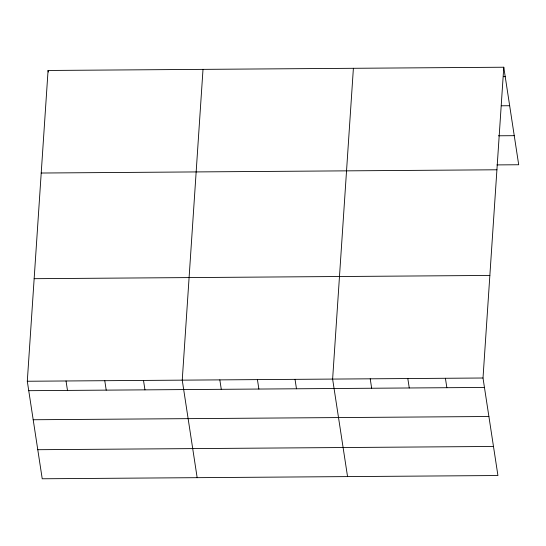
<?xml version="1.0" encoding="UTF-8"?>
<svg xmlns="http://www.w3.org/2000/svg" width="546" height="546" viewBox="0 0 546 546"><rect width="100%" height="100%" fill="white"/><g stroke="black" fill="none" stroke-linecap="round" stroke-linejoin="round"><path stroke-width="0.82" d="M503.774 67.226L483.005 378.009L497.932 475.532L42.226 478.774L27.3 381.251L48.068 70.468L503.774 67.226L518.7 164.749L496.976 164.906M203.01 69.362L182.241 380.146L197.161 477.675M353.392 68.291L332.623 379.081L347.549 476.603M503.548 76.665L505.221 76.658M501.317 105.787L509.671 105.726M498.375 135.79L514.25 135.681M41.216 173.027L496.921 169.786M34.152 278.692L489.858 275.45M27.3 381.251L483.005 378.009M28.74 390.683L484.452 387.442M33.19 419.751L488.902 416.509M37.776 449.706L493.482 446.464M445.413 378.276L446.853 387.708M407.814 378.542L409.261 387.974M370.222 378.815L371.662 388.247M295.031 379.347L296.471 388.779M257.432 379.613L258.872 389.045M219.833 379.88L221.28 389.312M143.502 380.425L144.949 389.858M104.771 380.698L106.211 390.131M48.068 70.468L48.307 72.038M66.032 380.978L67.479 390.41"/></g></svg>
